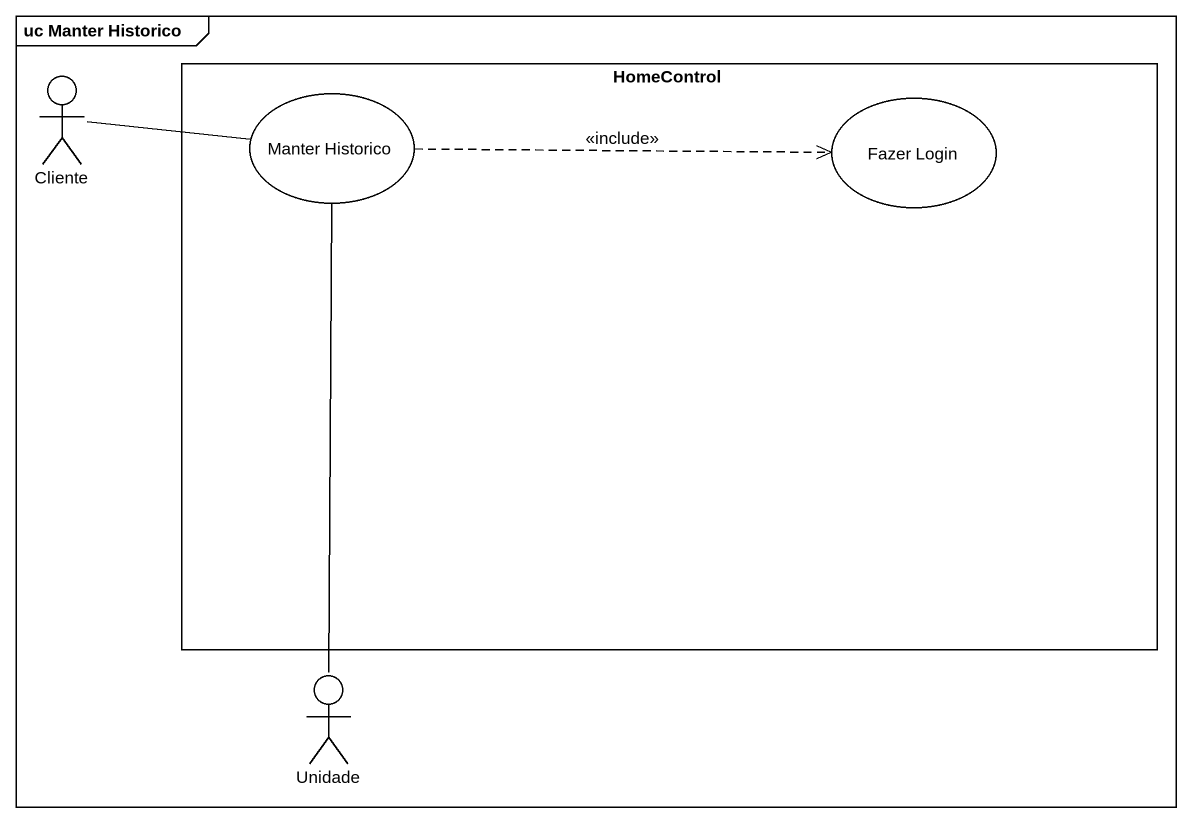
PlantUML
@startuml
mainframe uc Manter Historico
rectangle HomeControl {
  usecase "Manter Historico" as Manter_Historico
  usecase "Fazer Login" as Fazer_Login
}
actor Cliente
actor Unidade
Cliente -right- Manter_Historico
Manter_Historico .right.> Fazer_Login : <<include>>
Unidade -up- Manter_Historico
@enduml
